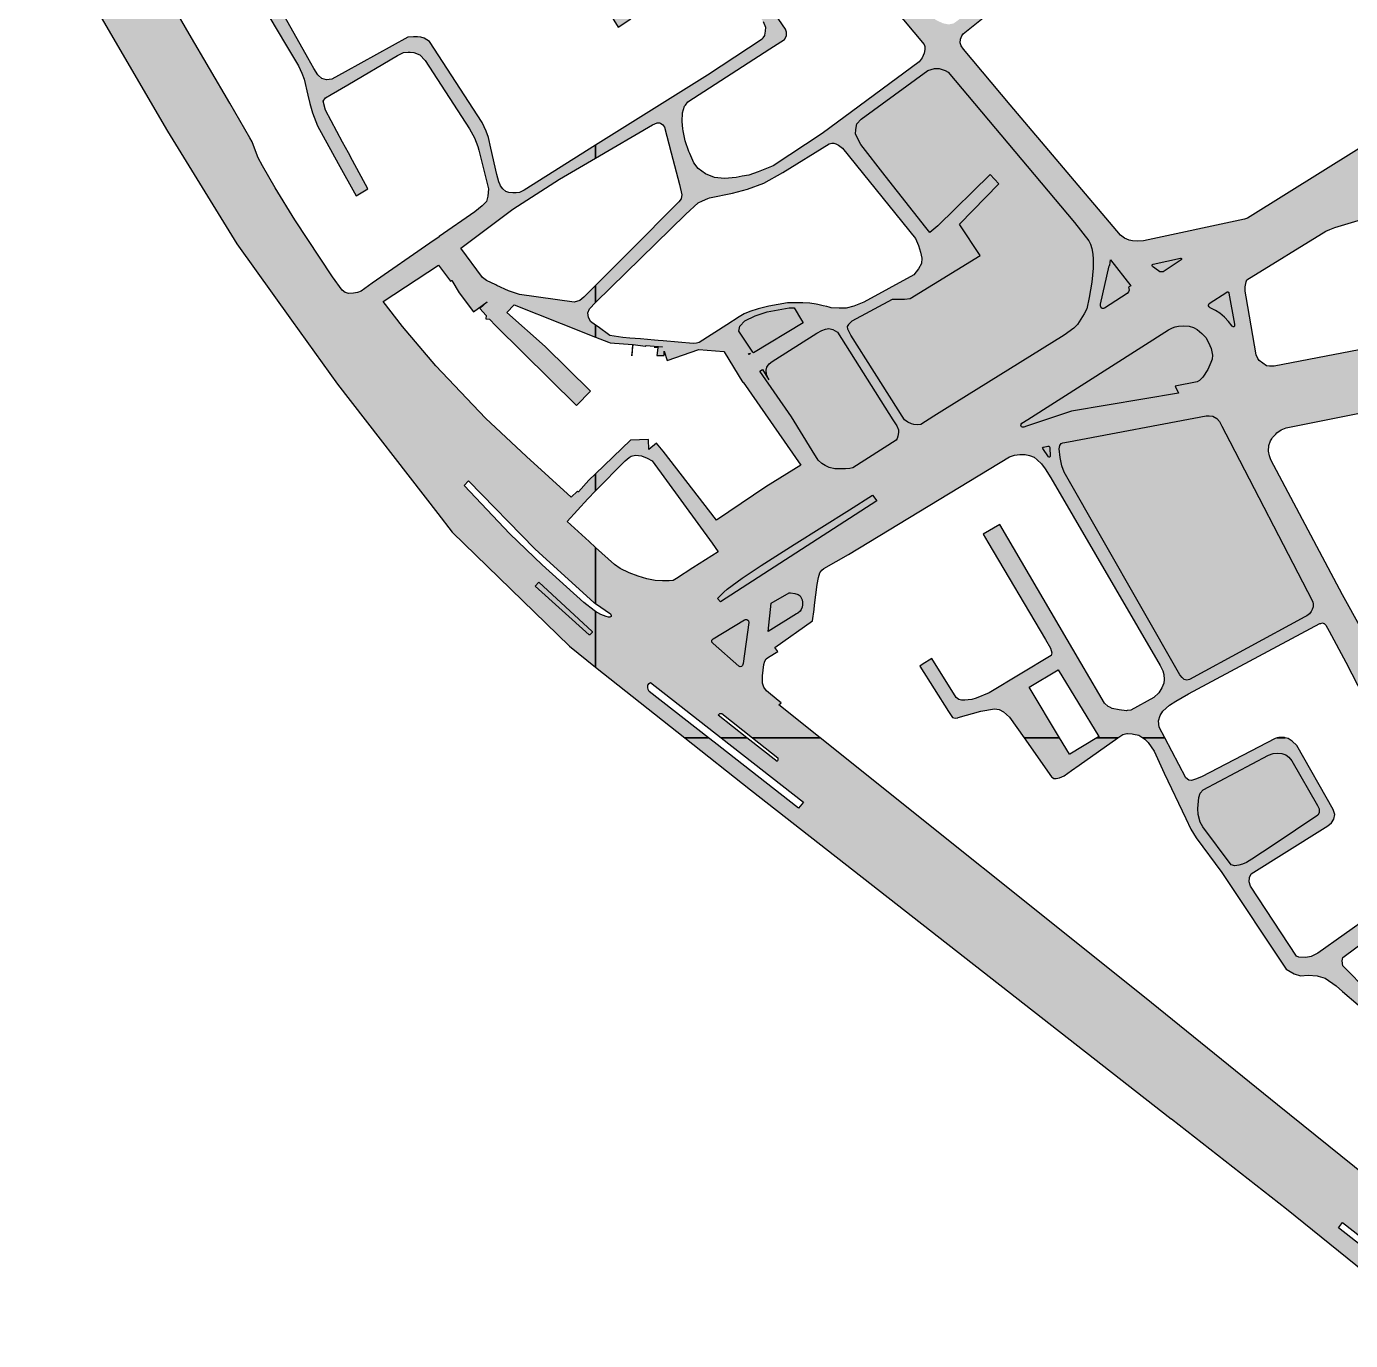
# Model space of a CAD drawing. Header units: metres. Extents: x -1260 to 1415, y -1141 to 1210.
# Drawn here: x -1055.7 to -590.5, y -1105.6 to -643.9 of the extents above; entities that cross this region are included whole.
import ezdxf

# ---------------------------------------------------------------- set-up
doc = ezdxf.new("R2010")
doc.units = ezdxf.units.M
doc.layers.add('URB_DRUMURI_STREET_LINE', color=7, linetype='Continuous', true_color=0xe1e4e2)

msp = doc.modelspace()

# ---------------------------------------------------------------- hatches: boundary and pattern name
at = {"layer": 'URB_DRUMURI_STREET_LINE'}
h = msp.add_hatch(color=256, dxfattribs=at)
h.dxf.hatch_style = 1
h.paths.add_polyline_path([(-906.07, -821.58), (-864.93, -861.69), (-855.74, -868.97), (-855.74, -849.43), (-856.26, -849.12), (-859.84, -846.32), (-874.5, -833.1), (-885.8, -822.12), (-901.88, -805.18), (-900.36, -803.58), (-877.1, -827.44), (-875.61, -828.78), (-856.2, -846.38), (-855.74, -846.7), (-855.74, -826.99), (-858.02, -824.92), (-865.74, -817.84), (-858.5, -809.82), (-855.74, -807.03), (-855.74, -801.08), (-858.07, -803.32), (-861.77, -807.41), (-861.77, -807.41), (-861.77, -807.42), (-861.77, -807.42), (-861.78, -807.42), (-861.78, -807.42), (-861.78, -807.42), (-861.79, -807.42), (-861.79, -807.42), (-861.79, -807.42), (-861.79, -807.42), (-861.8, -807.42), (-861.8, -807.42), (-861.8, -807.42), (-861.81, -807.42), (-861.81, -807.42), (-861.81, -807.41), (-861.81, -807.41), (-862.05, -807.15), (-864.25, -809.26), (-880.04, -795.04), (-894.42, -781.58), (-911.82, -763.18), (-923.55, -749.28), (-930.39, -740.55), (-910.89, -727.74), (-906.67, -733.41), (-906.3, -733.19), (-906.3, -733.19), (-906.3, -733.19), (-906.29, -733.19), (-906.29, -733.19), (-906.29, -733.19), (-906.28, -733.19), (-906.28, -733.19), (-906.28, -733.19), (-906.28, -733.19), (-906.27, -733.19), (-906.27, -733.19), (-906.27, -733.19), (-906.27, -733.19), (-906.26, -733.2), (-906.26, -733.2), (-906.26, -733.2), (-903.6, -737.55), (-898.63, -744.23), (-893.81, -740.65), (-896.4, -743.01), (-894.15, -745.48), (-894.23, -746.64), (-893.02, -746.72), (-890.81, -749.14), (-862.42, -777.06), (-857.51, -772.07), (-873.47, -756.38), (-886.86, -744.4), (-884.38, -741.7), (-867.8, -748.26), (-855.74, -753.04), (-855.74, -748.84), (-857.46, -747.58), (-858.11, -746.25), (-858.18, -746.12), (-858.44, -744.48), (-857.92, -743.08), (-855.74, -740.94), (-855.74, -734.88), (-859.84, -738.98), (-861.3, -740.22), (-863.24, -740.78), (-882.44, -738.1), (-886.32, -736.78), (-890.43, -734.87), (-890.74, -734.73), (-894, -733.22), (-895.48, -732.1), (-903.02, -721.76), (-884.82, -708.1), (-868.44, -697.52), (-855.74, -690.15), (-855.74, -685.67), (-880.8, -701.4), (-882.4, -702.28), (-883.6, -702.38), (-884.78, -702.36), (-886.16, -702.24), (-887.26, -701.88), (-888.36, -700.96), (-889.1, -699.86), (-889.23, -699.55), (-889.68, -698.54), (-889.69, -698.5), (-890.42, -695.94), (-892.5, -686.64), (-893.38, -682.9), (-894.12, -680.7), (-895.58, -677.62), (-914.1, -649.2), (-914.98, -648.58), (-915.96, -648.06), (-917.18, -647.7), (-918.28, -647.6), (-919.7, -647.6), (-921.72, -647.74), (-943.73, -659.85), (-948.38, -662.4), (-950.28, -662.62), (-951.96, -662.18), (-953.15, -661.04), (-953.28, -660.92), (-954.68, -658.72), (-956.88, -655), (-966.86, -637), (-967.06, -635.38), (-966.8, -633.16), (-966.22, -631.62), (-965.08, -629.58), (-963.36, -628.06), (-962.12, -626.94), (-959.18, -624.74), (-954.5, -621.74), (-950.98, -619.24), (-948.74, -616.78), (-947.8, -615.84), (-946.92, -614.52), (-946.48, -613.5), (-946.14, -612.28), (-945.96, -610.08), (-945.74, -608.4), (-945.45, -607.77), (-945.24, -607.3), (-930.8, -598.75), (-926.7, -596.32), (-922.11, -603.5), (-917.92, -610.09), (-916.52, -612.28), (-911.48, -609.14), (-886.75, -593.84), (-898.03, -593.84), (-910.7, -601.78), (-911.98, -602.28), (-913.08, -602.54), (-914.16, -602.54), (-915.14, -602.4), (-916.32, -602.02), (-917.02, -601.53), (-917.48, -601.22), (-918.22, -600.48), (-919.42, -598.54), (-920.26, -596.94), (-920.7, -595.58), (-920.82, -594.56), (-920.73, -593.84), (-935.86, -593.84), (-940.18, -596.7), (-950.66, -603.74), (-951.96, -603.94), (-953.14, -603.94), (-954.66, -603.6), (-956.26, -602.5), (-961.06, -593.84), (-966.16, -593.84), (-965.32, -595.46), (-957.18, -610.32), (-956.56, -612.34), (-956.46, -614.06), (-956.6, -615.48), (-956.78, -616.25), (-956.9, -616.7), (-957.48, -618.06), (-958.42, -619.12), (-958.62, -619.34), (-960.04, -620.58), (-968.94, -625.64), (-970.07, -626.04), (-970.08, -626.04), (-972.32, -626.22), (-974.12, -625.96), (-975.62, -625.46), (-978, -624.1), (-978.88, -623.1), (-980, -621.42), (-987.08, -608.2), (-990.96, -610.32), (-981.88, -626.36), (-980.44, -627.84), (-979.2, -628.72), (-977.48, -629.56), (-976.72, -629.74), (-964.29, -650.77), (-960.16, -657.76), (-958.88, -660.32), (-958.06, -662.44), (-956.82, -668.02), (-956.16, -670.94), (-955.22, -674.32), (-953.46, -678.78), (-946.16, -692.03), (-939.9, -703.4), (-935.8, -700.98), (-941.17, -690.96), (-942.59, -688.32), (-944.6, -684.57), (-950.66, -673.28), (-951.44, -670.2), (-950.64, -669.02), (-948.65, -667.85), (-942.81, -664.43), (-925.28, -654.14), (-923.24, -653.06), (-921.54, -652.9), (-920.91, -652.95), (-919.58, -653.06), (-917.44, -653.92), (-917.43, -653.93), (-915.62, -655.84), (-900.08, -679.94), (-898.26, -683.02), (-897.08, -686.08), (-896.76, -687.34), (-893.34, -700.96), (-893.44, -702.25), (-893.56, -703.6), (-894.08, -705.42), (-895.54, -706.96), (-898.18, -709.1), (-910.64, -717.76), (-910.66, -717.78), (-914.02, -720.1), (-934.26, -734.16), (-938.12, -736.9), (-939.36, -737.42), (-939.36, -737.42), (-940.78, -737.66), (-942.42, -737.74), (-943.76, -737.34), (-944.76, -736.58), (-948.18, -731.88), (-961.4, -711.82), (-968.34, -700.64), (-972.8, -692.92), (-974.26, -690.12), (-975.22, -687.58), (-976.38, -684.48), (-977.18, -683), (-984.26, -670.82), (-998.52, -646.54), (-1008.78, -628.54), (-1010.34, -625.98), (-1011.44, -624.76), (-1013.28, -623.4), (-1014.72, -622.16), (-1019.42, -613.88), (-1020.04, -612.62), (-1020.2, -611.26), (-1020.16, -609.9), (-1019.84, -607.96), (-1019.06, -606.48), (-1018.1, -605.28), (-1017.18, -604.38), (-1014.18, -602.38), (-999.31, -593.84), (-1013.21, -593.84), (-1016.3, -595.66), (-1020.64, -598.28), (-1022.4, -599), (-1023.84, -599.16), (-1025.1, -599.04), (-1028.1, -597.56), (-1029.72, -596.48), (-1030.6, -595.3), (-1031.3, -593.84), (-1055.68, -593.84), (-1045, -613.96), (-1006.19, -680.71), (-981.74, -720.3), (-962.51, -747.13), (-946.43, -769.58), (-911.19, -814.99), (-906.07, -821.58)])
h.paths.add_polyline_path([(-858.02, -857.66), (-876.98, -840.56), (-875.62, -839.1), (-856.92, -856.44), (-856.94, -856.84), (-857.7, -857.7), (-858.02, -857.66)], flags=0)
h = msp.add_hatch(color=256, dxfattribs=at)
h.dxf.hatch_style = 1
h.paths.add_polyline_path([(-853.94, -850.48), (-855.74, -849.43), (-855.74, -868.97), (-824.36, -893.84), (-816.02, -893.84), (-836.86, -877.56), (-837.26, -876.9), (-837.4, -876.18), (-837.34, -875.36), (-836.9, -874.74), (-836.48, -874.44), (-811.64, -893.84), (-802.55, -893.84), (-812.7, -885.9), (-812.12, -885.34), (-811.42, -885.32), (-800.61, -893.84), (-776.8, -893.84), (-791.31, -882.23), (-790.52, -881.55), (-791.58, -880.68), (-795.62, -877.3), (-796.64, -876.02), (-797.04, -874.62), (-797.12, -873.44), (-797.08, -872.04), (-796.64, -868.08), (-796.28, -866.88), (-795.76, -866.1), (-795, -865.5), (-791.73, -863.46), (-792.79, -862.1), (-779.5, -852.79), (-778.98, -848.78), (-778.78, -847.26), (-777.84, -839.94), (-777.4, -837.5), (-776.92, -835.92), (-776.24, -834.92), (-775.52, -834.32), (-766.84, -829.38), (-710.34, -795.08), (-708.52, -794.58), (-706.64, -794.34), (-704.76, -794.34), (-703.24, -794.66), (-701.68, -795.28), (-700.52, -796.14), (-699.06, -797.58), (-697.78, -799.34), (-695.82, -802.46), (-657.32, -868.48), (-656.46, -870.28), (-656.1, -871.58), (-655.94, -873.36), (-656.1, -874.58), (-656.76, -876.26), (-657.82, -877.98), (-659.58, -879.72), (-667.66, -884.1), (-668.97, -884.29), (-669.18, -884.32), (-671.74, -884.02), (-674.24, -883.56), (-675.05, -883.11), (-675.58, -882.82), (-676.86, -881.64), (-678.92, -878.28), (-685.21, -867.54), (-713.72, -818.86), (-719.58, -822.24), (-717.9, -825.07), (-697.68, -859.3), (-695.92, -862.3), (-695.48, -864), (-695.7, -864.94), (-717.42, -878.06), (-722.06, -879.96), (-723.56, -880.36), (-724.82, -880.54), (-726.02, -880.66), (-727.16, -880.62), (-728.12, -880.32), (-728.98, -879.7), (-737.56, -865.98), (-740.95, -868.13), (-741.76, -868.63), (-731.67, -884.6), (-730.34, -886.72), (-729.36, -886.9), (-728.5, -886.76), (-728.36, -886.74), (-720.38, -884.48), (-715.52, -883.64), (-713.9, -883.86), (-712.36, -884.66), (-710.24, -886.56), (-705.12, -893.84), (-692.68, -893.84), (-703.41, -876.1), (-703.41, -876.1), (-703.41, -876.1), (-703.41, -876.09), (-703.41, -876.09), (-703.41, -876.09), (-703.41, -876.08), (-703.41, -876.08), (-703.41, -876.08), (-703.41, -876.08), (-703.41, -876.07), (-703.41, -876.07), (-703.41, -876.07), (-703.41, -876.07), (-703.4, -876.06), (-703.4, -876.06), (-703.4, -876.06), (-693.22, -869.91), (-693.22, -869.91), (-693.22, -869.91), (-693.21, -869.91), (-693.21, -869.9), (-693.21, -869.9), (-693.21, -869.9), (-693.2, -869.9), (-693.2, -869.91), (-693.2, -869.91), (-693.19, -869.91), (-693.19, -869.91), (-693.19, -869.91), (-693.19, -869.91), (-693.19, -869.91), (-693.18, -869.92), (-693.18, -869.92), (-678.96, -893.43), (-678.96, -893.44), (-678.96, -893.44), (-678.96, -893.44), (-678.96, -893.45), (-678.96, -893.45), (-678.96, -893.45), (-678.96, -893.45), (-678.96, -893.46), (-678.96, -893.46), (-678.96, -893.46), (-678.96, -893.46), (-678.97, -893.47), (-678.97, -893.47), (-678.97, -893.47), (-678.97, -893.47), (-678.98, -893.48), (-679.58, -893.84), (-672.2, -893.84), (-670.5, -892.64), (-669.02, -892.36), (-668.81, -892.37), (-667.2, -892.42), (-666.67, -892.54), (-664.86, -892.94), (-663.48, -893.84), (-655.75, -893.84), (-657.76, -890.06), (-657.98, -887.86), (-657.4, -885.96), (-656.44, -884.5), (-654.1, -882.38), (-651.82, -880.98), (-647.36, -878.42), (-601.22, -853.72), (-600.85, -853.62), (-600.36, -853.48), (-599.86, -853.66), (-599.76, -853.7), (-599.16, -854.3), (-597.96, -856.4), (-592.18, -867.28), (-585.94, -879.3), (-578.5, -893.32), (-578.22, -893.84), (-566, -893.84), (-567.03, -891.97), (-581.58, -865.64), (-581.52, -864.62), (-581.29, -863.99), (-581, -863.16), (-579.82, -861.84), (-566.2, -854.3), (-561.14, -851.68), (-557.7, -849.9), (-555.74, -849.22), (-555.74, -844.48), (-556.56, -844.82), (-566.58, -849.74), (-574.8, -853.92), (-581.6, -857.14), (-583.08, -857.42), (-584.76, -857.28), (-585.78, -856.62), (-586.74, -855.44), (-593.32, -843.56), (-618.52, -796.14), (-618.96, -794.78), (-619.3, -793.1), (-619.16, -791.14), (-618.6, -789.46), (-618.16, -788.79), (-617.9, -788.38), (-616.75, -787.14), (-616.38, -786.74), (-614.86, -785.6), (-613.14, -784.98), (-555.74, -773.41), (-555.74, -751.46), (-602.04, -760.3), (-617.36, -763.22), (-619, -763.22), (-619.94, -763.14), (-621.34, -762.24), (-622.52, -761.26), (-623.1, -760.52), (-623.6, -759.32), (-627.2, -738.86), (-627.48, -736.88), (-627.48, -735.36), (-627.16, -733.68), (-626.88, -732.98), (-599.14, -715.88), (-597.78, -715.22), (-595.94, -714.52), (-569.35, -706.55), (-564.09, -704.98), (-562.09, -704.38), (-555.74, -702.48), (-555.74, -692.67), (-562.02, -694.62), (-562.74, -694.76), (-563.26, -694.72), (-563.66, -694.6), (-563.86, -694.18), (-563.92, -693.68), (-563.72, -693.18), (-563.34, -692.84), (-556.84, -688.72), (-555.74, -688.02), (-555.74, -666.35), (-587.42, -686.78), (-626.7, -711.32), (-627.68, -711.68), (-663.18, -719.22), (-665.16, -719.38), (-667.12, -719.26), (-668.3, -719), (-669.94, -718.34), (-671.26, -717.28), (-710.06, -671.46), (-726.5, -651.9), (-727.3, -650.72), (-727.64, -649.62), (-727.46, -648.42), (-727.06, -647.18), (-726.58, -646.48), (-713.14, -635.68), (-711.48, -634.04), (-710.9, -632.78), (-710.69, -630.35), (-710.6, -629.2), (-710.64, -628.53), (-710.76, -626.86), (-711.34, -624.28), (-712.8, -622.02), (-726.86, -599.46), (-727.52, -597.76), (-727.9, -596.46), (-727.82, -594.98), (-727.24, -594.04), (-726.92, -593.84), (-741.97, -593.84), (-737.55, -600.43), (-727.96, -614.72), (-719.2, -628.94), (-718.68, -630.26), (-718.62, -631.66), (-718.76, -633.48), (-719.56, -634.72), (-722.06, -637.1), (-729.92, -642.86), (-731.68, -643.22), (-732.02, -643.15), (-733.46, -642.84), (-733.74, -642.78), (-736.22, -641.62), (-737.62, -640.36), (-776.25, -593.84), (-787.46, -593.84), (-740.32, -650.24), (-740.1, -650.94), (-740.1, -651.96), (-740.32, -653.36), (-740.94, -654.96), (-741.98, -656.32), (-776.14, -681.56), (-793.32, -692.84), (-798.6, -695.04), (-801.9, -696.14), (-804.22, -696.57), (-806.28, -696.94), (-810.46, -697.32), (-813.9, -696.94), (-817.06, -695.7), (-819.7, -693.8), (-821.16, -691.82), (-822.65, -688.6), (-823, -687.86), (-824.28, -684.12), (-824.96, -680.62), (-825.02, -679.94), (-825.26, -677.32), (-825.18, -674.32), (-824.46, -671.96), (-824.19, -671.6), (-823.36, -670.44), (-794.48, -651.8), (-789.34, -648.48), (-788.68, -647.18), (-788.68, -645.92), (-789.04, -644.9), (-793.86, -637.72), (-801.94, -625.7), (-814.06, -607.26), (-815.44, -605.72), (-816.84, -604.92), (-818.6, -604.56), (-821.52, -604.04), (-825.48, -603.74), (-831.34, -603.24), (-833.24, -602.64), (-835.22, -601.12), (-839.73, -593.84), (-845.05, -593.84), (-840.18, -600.62), (-839.08, -603.4), (-838.92, -604.88), (-839.06, -606.82), (-839.08, -607.08), (-840.54, -610.36), (-842.14, -611.76), (-855.52, -620.01), (-855.74, -620.14), (-855.74, -631.12), (-847.82, -644.2), (-843.34, -641.2), (-854.72, -624.28), (-853.45, -623.47), (-838.88, -614.18), (-837.5, -612.06), (-835.71, -610.12), (-835.6, -610), (-833.68, -608.68), (-832, -607.88), (-829.96, -607.22), (-827.82, -607), (-825.26, -607), (-822.52, -607.48), (-820.84, -608.18), (-819.48, -609.7), (-815.58, -615.54), (-798.06, -640.38), (-796.9, -642.12), (-796.08, -644.16), (-796.1, -645.58), (-796.4, -647.02), (-796.42, -647.06), (-796.95, -647.97), (-797.2, -648.38), (-816.4, -660.98), (-855.74, -685.67), (-855.74, -690.15), (-835.72, -678.54), (-834.12, -677.82), (-833.78, -677.82), (-833.16, -677.82), (-832.8, -678.01), (-832.22, -678.32), (-831.48, -679.28), (-829.2, -688.36), (-826.2, -699.42), (-825.4, -703.08), (-825.6, -704.38), (-825.62, -704.48), (-826.42, -705.58), (-843.78, -722.93), (-855.74, -734.88), (-855.74, -740.94), (-824.04, -709.86), (-819.64, -705.9), (-818.11, -705.22), (-816.23, -704.38), (-815.7, -704.14), (-807.64, -702.54), (-802.36, -701.14), (-796.64, -698.94), (-789.9, -695.2), (-773.64, -685.1), (-772.76, -684.92), (-772.06, -684.92), (-771.34, -685.1), (-770.38, -685.58), (-768.96, -686.68), (-743.32, -718.46), (-742.3, -720.82), (-741.56, -723.24), (-741.04, -725.36), (-741.2, -727.18), (-742.22, -729.1), (-743.9, -731.14), (-761.42, -740.74), (-765, -742.14), (-767.64, -742.86), (-770.2, -742.94), (-772.98, -742.72), (-773.69, -742.55), (-774.52, -742.35), (-775.76, -742.06), (-777.59, -741.62), (-778.18, -741.48), (-780.46, -741.1), (-782.88, -740.96), (-786.36, -741), (-788.3, -741.06), (-794.86, -742.24), (-798.62, -743.16), (-801.56, -744.04), (-803.54, -744.84), (-805.32, -745.98), (-809.63, -748.74), (-819.32, -754.92), (-820.3, -755.24), (-821.44, -755.28), (-831.97, -754.39), (-833.68, -754.25), (-835.01, -754.14), (-839.97, -753.72), (-843.64, -753.41), (-846.14, -753.2), (-850.72, -752.5), (-854.84, -749.49), (-855.74, -748.84), (-855.74, -753.04), (-851.14, -754.86), (-850.64, -755.06), (-842.73, -755.66), (-842.73, -755.66), (-843.03, -759.6), (-842.53, -755.68), (-842.53, -755.68), (-842.53, -755.68), (-842.53, -755.67), (-842.53, -755.67), (-842.53, -755.67), (-842.52, -755.66), (-842.52, -755.66), (-842.52, -755.66), (-842.52, -755.66), (-842.51, -755.66), (-842.51, -755.66), (-842.51, -755.66), (-842.51, -755.66), (-842.5, -755.65), (-842.5, -755.65), (-842.5, -755.65), (-838.27, -756.19), (-838, -756.02), (-832.21, -756.47), (-832.19, -756.51), (-835.16, -756.59), (-833.89, -756.75), (-833.89, -756.75), (-833.88, -756.75), (-833.88, -756.76), (-833.88, -756.76), (-833.88, -756.76), (-833.87, -756.76), (-833.87, -756.76), (-833.87, -756.77), (-833.87, -756.77), (-833.87, -756.77), (-833.87, -756.77), (-833.86, -756.78), (-833.86, -756.78), (-833.86, -756.78), (-833.86, -756.78), (-833.86, -756.79), (-834.22, -759.57), (-831.63, -759.5), (-831.67, -758), (-830.52, -761.3), (-819.43, -757.44), (-810.69, -758.1), (-810.53, -758.29), (-804.03, -768.99), (-803.85, -768.87), (-783.63, -798.04), (-795.91, -805.69), (-813.29, -817.32), (-831.94, -793.11), (-834.31, -790.29), (-836.99, -792.54), (-837.11, -789.05), (-843.42, -789.26), (-855.74, -801.08), (-855.74, -807.03), (-845.32, -796.48), (-843.98, -795.4), (-843.22, -794.94), (-841.74, -794.52), (-839.54, -794.8), (-837.64, -795.54), (-837.64, -795.54), (-835.8, -796.5), (-814.82, -825.44), (-812.62, -828.44), (-812.63, -828.45), (-821.58, -834.12), (-827.24, -837.86), (-828.48, -838.54), (-829.9, -838.74), (-832.22, -838.74), (-834.84, -838.58), (-837.68, -838.02), (-840.82, -837.1), (-843.96, -835.88), (-847.1, -834.32), (-849.1, -833), (-855.74, -826.99), (-855.74, -846.7), (-850.48, -850.32), (-850.24, -850.88), (-850.28, -851.18), (-850.7, -851.4), (-851.2, -851.46), (-852.02, -851.26), (-853.94, -850.48)])
h.paths.add_polyline_path([(-801.24, -758.82), (-801.79, -759.18), (-802.05, -758.76), (-801.24, -758.82)], flags=0)
h.paths.add_polyline_path([(-782.8, -748.02), (-800.3, -758.58), (-800.47, -758.32), (-805.38, -750.94), (-805.1, -749.18), (-803.26, -747.38), (-799.62, -745.58), (-795.46, -744.18), (-787.76, -742.8), (-785.98, -742.8), (-783.32, -747.16), (-782.8, -748.02)], flags=0)
h.paths.add_polyline_path([(-784.64, -850), (-784.91, -850.17), (-785.08, -850.28), (-795.14, -856.52), (-794.02, -846.56), (-787.72, -842.9), (-787.28, -842.86), (-785.76, -843.08), (-784.6, -843.48), (-783.9, -843.96), (-783.44, -844.64), (-783.18, -845.38), (-783.06, -846.22), (-783.06, -847.06), (-783.2, -847.92), (-783.52, -848.78), (-783.9, -849.4), (-784.64, -850)], flags=0)
h.paths.add_polyline_path([(-801.92, -853.3), (-803.92, -867.74), (-804.06, -868.44), (-804.46, -868.76), (-804.92, -868.86), (-805.34, -868.72), (-814.44, -860.68), (-814.84, -860.26), (-814.94, -859.88), (-814.86, -859.56), (-814.44, -859.12), (-803.36, -852.36), (-803.02, -852.26), (-802.62, -852.26), (-802.28, -852.5), (-801.98, -852.78), (-801.92, -853.3)], flags=0)
h.paths.add_polyline_path([(-758.38, -808.64), (-756.96, -810.56), (-811.84, -846.1), (-812.9, -844.92), (-810.72, -842.68), (-809.46, -841.58), (-804.18, -837.74), (-797.58, -833.26), (-785.9, -825.93), (-766.48, -813.73), (-758.38, -808.64)], flags=0)
h.paths.add_polyline_path([(-641.2, -780.76), (-640.1, -780.72), (-638.86, -780.88), (-637.5, -781.66), (-636.48, -782.76), (-635.7, -784.4), (-632.93, -789.73), (-605.59, -842.49), (-603.74, -846.06), (-603.62, -846.92), (-603.64, -847.82), (-603.9, -848.76), (-604.3, -849.5), (-604.92, -850.28), (-605.8, -850.94), (-606.54, -851.34), (-647.02, -873.36), (-647.94, -873.56), (-648.88, -873.32), (-649.66, -872.7), (-650.48, -871.68), (-691.1, -800.52), (-691.88, -798.24), (-692.52, -795.36), (-692.82, -792.36), (-692.56, -791.1), (-692.12, -790.48), (-691.5, -790.22), (-689.54, -789.86), (-641.2, -780.76)], flags=0)
h.paths.add_polyline_path([(-696.54, -795.12), (-698.6, -792.22), (-698.66, -792), (-698.64, -791.86), (-698.5, -791.74), (-698.34, -791.68), (-696.88, -791.32), (-696.64, -791.32), (-696.38, -791.4), (-696.24, -791.56), (-696.16, -791.86), (-696.04, -795), (-696.16, -795.18), (-696.36, -795.22), (-696.54, -795.12)], flags=0)
h.paths.add_polyline_path([(-765.3, -798.96), (-766.42, -799.24), (-767.94, -799.36), (-769.72, -799.38), (-771.7, -799.28), (-773.64, -798.92), (-775.08, -798.22), (-776.28, -797.44), (-777.5, -796.28), (-779.66, -792.86), (-786.85, -781.12), (-797.98, -765.05), (-797.05, -764.45), (-794.82, -768.1), (-795.7, -766.2), (-795.82, -764.66), (-795.56, -763.66), (-795.3, -763.3), (-794.72, -762.5), (-793.72, -761.58), (-777.94, -751.7), (-776.18, -750.78), (-774.94, -750.3), (-773.72, -750.08), (-772.34, -750.4), (-770.72, -751.36), (-751.24, -782.1), (-749.84, -784.22), (-749.3, -785.68), (-749.3, -786.52), (-749.52, -787.84), (-749.78, -788.64), (-750.14, -789.24), (-765.3, -798.96)], flags=0)
h.paths.add_polyline_path([(-688.49, -779.08), (-704.32, -784.38), (-705.3, -784.7), (-705.68, -784.7), (-706.04, -784.6), (-706.22, -784.38), (-706.28, -784.04), (-706.22, -783.7), (-705.92, -783.32), (-703.9, -782.02), (-654.44, -750.46), (-653.08, -749.76), (-652.14, -749.42), (-650.86, -749.18), (-649.32, -749.1), (-647.18, -749.24), (-645.62, -749.68), (-644.36, -750.42), (-642.72, -751.8), (-641.3, -753.2), (-640.34, -754.96), (-639.42, -757.08), (-638.94, -759.42), (-639.14, -760.82), (-639.54, -762.02), (-640.6, -764.4), (-642.4, -767.16), (-643.48, -768.32), (-644.4, -768.74), (-652.05, -770.25), (-650.96, -772.71), (-688.49, -779.08)], flags=0)
h.paths.add_polyline_path([(-640.28, -741.46), (-640.14, -741.3), (-633.94, -737.26), (-633.76, -737.16), (-633.62, -737.16), (-633.48, -737.22), (-633.36, -737.32), (-633.28, -737.42), (-633.22, -737.6), (-631.28, -748.56), (-631.22, -749.16), (-631.3, -749.36), (-631.44, -749.42), (-631.66, -749.42), (-631.86, -749.36), (-632.04, -749.16), (-633.32, -747.6), (-634.76, -746.04), (-636.44, -744.64), (-637.9, -743.7), (-639.82, -742.76), (-640.14, -742.48), (-640.38, -742.1), (-640.4, -741.78), (-640.28, -741.46)], flags=0)
h.paths.add_polyline_path([(-675.24, -728.02), (-675.12, -727.86), (-675.05, -727.81), (-674.84, -725.91), (-667.7, -735.01), (-668.46, -735.48), (-668.32, -736.02), (-668.3, -736.58), (-668.5, -737.2), (-668.96, -737.78), (-676.94, -742.88), (-677.24, -743), (-677.48, -743.02), (-677.76, -742.96), (-678.04, -742.76), (-678.22, -742.4), (-678.3, -742.06), (-678.3, -741.54), (-675.24, -728.02)], flags=0)
h.paths.add_polyline_path([(-657.42, -730.08), (-657.94, -729.78), (-660.06, -728.22), (-660.16, -728.04), (-660.18, -727.84), (-660.18, -727.66), (-660.1, -727.52), (-659.86, -727.38), (-650.18, -725.34), (-650.06, -725.34), (-649.9, -725.46), (-649.82, -725.6), (-649.84, -725.74), (-650.02, -725.94), (-655.96, -729.9), (-656.34, -730.08), (-656.68, -730.18), (-657.04, -730.18), (-657.42, -730.08)], flags=0)
h.paths.add_polyline_path([(-746, -782.98), (-747.14, -782.12), (-757.7, -765.51), (-766.04, -752.4), (-767.14, -750.3), (-767.24, -749.3), (-766.79, -748.61), (-766.72, -748.48), (-765.62, -747.38), (-751.4, -739.74), (-750.32, -739.74), (-749.86, -739.74), (-747.14, -739.74), (-745.24, -739.44), (-720.62, -724.34), (-727.7, -713.63), (-727.88, -713.36), (-714.04, -699.22), (-717.04, -695.92), (-735.5, -713.94), (-738.34, -716.28), (-739.65, -714.6), (-753.95, -696.37), (-762.52, -685.44), (-764.36, -681.78), (-764.3, -680.16), (-763.88, -678.08), (-762.42, -676.52), (-738.94, -659.36), (-736.6, -658.64), (-735.06, -658.64), (-732.94, -659.36), (-731.84, -659.96), (-687.42, -712.8), (-682.4, -719.22), (-681.78, -720.38), (-681.38, -721.96), (-681.04, -723.94), (-680.9, -725.66), (-680.94, -728.84), (-681.38, -733.78), (-682.3, -739.14), (-683.14, -743.1), (-684.06, -744.86), (-686.36, -748.62), (-687.72, -749.9), (-691.08, -752.32), (-733.14, -778.44), (-736.92, -780.88), (-741.46, -783.72), (-742.56, -783.84), (-743.92, -783.76), (-744.76, -783.58), (-746, -782.98)], flags=0)
h = msp.add_hatch(color=256, dxfattribs=at)
h.dxf.hatch_style = 1
h.paths.add_polyline_path([(-653.44, -1027.69), (-653.43, -1027.7), (-612.93, -1059.35), (-555.74, -1105.58), (-555.74, -1096.55), (-594.72, -1066.02), (-593.34, -1064.14), (-555.74, -1093.53), (-555.74, -1071.48), (-575.9, -1055.22), (-616.14, -1022.78), (-662.87, -985.01), (-776.8, -893.84), (-800.61, -893.84), (-791.72, -900.86), (-791.64, -901.74), (-791.96, -902.14), (-802.55, -893.84), (-811.64, -893.84), (-782.72, -916.44), (-784.38, -918.56), (-812.39, -896.68), (-812.5, -896.59), (-816.02, -893.84), (-824.36, -893.84), (-801.28, -912.14), (-653.44, -1027.69)])
h = msp.add_hatch(color=256, dxfattribs=at)
h.dxf.hatch_style = 1
h.paths.add_polyline_path([(-691.12, -907.16), (-688.49, -905.32), (-685.79, -903.41), (-672.2, -893.84), (-679.58, -893.84), (-689.15, -899.63), (-689.15, -899.63), (-689.16, -899.63), (-689.16, -899.63), (-689.16, -899.63), (-689.16, -899.63), (-689.17, -899.63), (-689.17, -899.63), (-689.17, -899.63), (-689.18, -899.63), (-689.18, -899.63), (-689.18, -899.63), (-689.18, -899.63), (-689.19, -899.62), (-689.19, -899.62), (-689.19, -899.62), (-689.19, -899.62), (-692.68, -893.84), (-705.12, -893.84), (-695.52, -907.52), (-695.24, -907.73), (-694.7, -908.14), (-693.86, -908.18), (-692.7, -907.88), (-691.12, -907.16)])
h = msp.add_hatch(color=256, dxfattribs=at)
h.dxf.hatch_style = 1
h.paths.add_polyline_path([(-605.34, -977.26), (-602.24, -977.51), (-601.82, -977.54), (-599.36, -978.22), (-595.56, -981.02), (-593.31, -982.92), (-587.78, -987.6), (-579.66, -996.54), (-572.48, -1006.44), (-555.74, -1031.06), (-555.74, -1019.48), (-567.02, -1002.92), (-573.76, -993.84), (-585.21, -982.02), (-592.08, -974.94), (-593.14, -973.9), (-593.46, -972.14), (-593.18, -970.98), (-555.74, -943.19), (-555.74, -936.71), (-601.94, -969.44), (-604.36, -970.68), (-606.12, -971.04), (-608.6, -970.86), (-609.4, -970.54), (-625.6, -946), (-626.1, -944.46), (-625.96, -942.92), (-625.34, -941.6), (-600.35, -925.95), (-598.46, -924.76), (-597.14, -923.66), (-596.34, -922.4), (-596.04, -920.8), (-596.56, -919.04), (-609.3, -896.54), (-610.98, -895), (-612.44, -894.06), (-613.42, -893.84), (-616.22, -893.84), (-616.98, -894.06), (-642.84, -907.5), (-644.98, -908.38), (-646.32, -908.78), (-647.24, -908.7), (-648.3, -907.86), (-655.75, -893.84), (-663.48, -893.84), (-662.72, -894.34), (-661.56, -895.54), (-659.5, -898.54), (-655.98, -906.24), (-648.38, -922.14), (-646.56, -925.96), (-644.68, -928.98), (-635.74, -941.14), (-613.1, -975.06), (-610.32, -976.74), (-608.04, -977.4), (-605.34, -977.26)])
h.paths.add_polyline_path([(-632.4, -938.44), (-642.4, -925.14), (-643.3, -923.42), (-644, -920.82), (-644.18, -918.72), (-643.78, -914.8), (-643.34, -913.3), (-642.2, -912.14), (-619.32, -899.9), (-617.7, -899.38), (-616.06, -899.2), (-614.66, -899.34), (-613.24, -899.82), (-612.2, -900.66), (-611.14, -901.88), (-602.06, -917.66), (-601.52, -918.76), (-601.48, -920.16), (-602.02, -921), (-617.7, -931.54), (-625.14, -936.48), (-627, -937.62), (-628.48, -938.22), (-629.76, -938.58), (-631.14, -938.76), (-632.4, -938.44)], flags=0)
h = msp.add_hatch(color=256, dxfattribs=at)
h.dxf.hatch_style = 1
h.paths.add_polyline_path([(-613.71, -893.78), (-614.14, -893.68), (-615.68, -893.68), (-616.22, -893.84), (-613.42, -893.84), (-613.71, -893.78)])

# ---------------------------------------------------------------- linework, layer by layer
at = {"layer": 'URB_DRUMURI_STREET_LINE', "elevation": 0.01}
for points in [[(-787.46, -593.84), (-740.32, -650.24), (-740.1, -650.94), (-740.1, -651.96), (-740.32, -653.36), (-740.94, -654.96), (-741.98, -656.32), (-776.14, -681.56), (-793.32, -692.84), (-798.6, -695.04), (-801.9, -696.14), (-804.22, -696.57), (-806.28, -696.94), (-810.46, -697.32), (-813.9, -696.94), (-817.06, -695.7), (-819.7, -693.8), (-821.16, -691.82), (-822.65, -688.6), (-823, -687.86), (-824.28, -684.12), (-824.96, -680.62), (-825.02, -679.94), (-825.26, -677.32), (-825.18, -674.32), (-824.46, -671.96), (-824.19, -671.6), (-823.36, -670.44), (-794.48, -651.8), (-789.34, -648.48), (-788.68, -647.18), (-788.68, -645.92), (-789.04, -644.9), (-793.86, -637.72)], [(-1045, -613.96), (-1006.19, -680.71), (-981.74, -720.3), (-962.51, -747.13), (-946.43, -769.58), (-911.19, -814.99), (-906.07, -821.58), (-906.07, -821.58), (-864.93, -861.69), (-855.74, -868.97), (-855.74, -849.43), (-856.26, -849.12), (-859.84, -846.32), (-874.5, -833.1), (-885.8, -822.12), (-901.88, -805.18), (-900.36, -803.58), (-877.1, -827.44), (-875.61, -828.78), (-856.2, -846.38), (-855.74, -846.7), (-855.74, -826.99), (-858.02, -824.92), (-865.74, -817.84), (-858.5, -809.82), (-855.74, -807.03), (-855.74, -801.08), (-858.07, -803.32), (-861.77, -807.41), (-861.77, -807.41), (-861.77, -807.42), (-861.77, -807.42), (-861.78, -807.42), (-861.78, -807.42), (-861.78, -807.42), (-861.79, -807.42), (-861.79, -807.42), (-861.79, -807.42), (-861.79, -807.42), (-861.8, -807.42), (-861.8, -807.42), (-861.8, -807.42), (-861.81, -807.42), (-861.81, -807.42), (-861.81, -807.41), (-861.81, -807.41), (-862.05, -807.15), (-864.25, -809.26), (-880.04, -795.04), (-894.42, -781.58), (-911.82, -763.18), (-923.55, -749.28), (-930.39, -740.55), (-910.89, -727.74), (-906.67, -733.41), (-906.3, -733.19), (-906.3, -733.19), (-906.3, -733.19), (-906.29, -733.19), (-906.29, -733.19), (-906.29, -733.19), (-906.28, -733.19), (-906.28, -733.19), (-906.28, -733.19), (-906.28, -733.19), (-906.27, -733.19), (-906.27, -733.19), (-906.27, -733.19), (-906.27, -733.19), (-906.26, -733.2), (-906.26, -733.2), (-906.26, -733.2), (-903.6, -737.55), (-898.63, -744.23), (-893.81, -740.65), (-896.4, -743.01), (-894.15, -745.48), (-894.23, -746.64), (-893.02, -746.72), (-890.81, -749.14), (-862.42, -777.06), (-857.51, -772.07), (-873.47, -756.38), (-886.86, -744.4), (-884.38, -741.7), (-867.8, -748.26), (-855.74, -753.04), (-855.74, -748.84), (-857.46, -747.58), (-858.11, -746.25), (-858.18, -746.12), (-858.44, -744.48), (-857.92, -743.08), (-855.74, -740.94), (-855.74, -734.88), (-859.84, -738.98), (-861.3, -740.22), (-863.24, -740.78), (-882.44, -738.1), (-886.32, -736.78), (-890.43, -734.87), (-890.74, -734.73), (-894, -733.22), (-895.48, -732.1), (-903.02, -721.76), (-884.82, -708.1), (-868.44, -697.52), (-855.74, -690.15), (-855.74, -685.67), (-880.8, -701.4), (-882.4, -702.28), (-883.6, -702.38), (-884.78, -702.36), (-886.16, -702.24), (-887.26, -701.88), (-888.36, -700.96), (-889.1, -699.86), (-889.23, -699.55), (-889.68, -698.54), (-889.69, -698.5), (-890.42, -695.94), (-892.5, -686.64), (-893.38, -682.9), (-894.12, -680.7), (-895.58, -677.62), (-914.1, -649.2), (-914.98, -648.58), (-915.96, -648.06), (-917.18, -647.7), (-918.28, -647.6), (-919.7, -647.6), (-921.72, -647.74), (-943.73, -659.85), (-948.38, -662.4), (-950.28, -662.62), (-951.96, -662.18), (-953.15, -661.04), (-953.28, -660.92), (-954.68, -658.72), (-956.88, -655), (-966.86, -637)], [(-976.72, -629.74), (-964.29, -650.77), (-960.16, -657.76), (-958.88, -660.32), (-958.06, -662.44), (-956.82, -668.02), (-956.16, -670.94), (-955.22, -674.32), (-953.46, -678.78), (-946.16, -692.03), (-939.9, -703.4), (-935.8, -700.98), (-941.17, -690.96), (-942.59, -688.32), (-944.6, -684.57), (-950.66, -673.28), (-951.44, -670.2), (-950.64, -669.02), (-948.65, -667.85), (-942.81, -664.43), (-925.28, -654.14), (-923.24, -653.06), (-921.54, -652.9), (-920.91, -652.95), (-919.58, -653.06), (-917.44, -653.92), (-917.43, -653.93), (-915.62, -655.84), (-900.08, -679.94), (-898.26, -683.02), (-897.08, -686.08), (-896.76, -687.34), (-893.34, -700.96), (-893.44, -702.25), (-893.56, -703.6), (-894.08, -705.42), (-895.54, -706.96), (-898.18, -709.1), (-910.64, -717.76), (-910.66, -717.78), (-914.02, -720.1), (-934.26, -734.16), (-938.12, -736.9), (-939.36, -737.42), (-939.36, -737.42), (-940.78, -737.66), (-942.42, -737.74), (-943.76, -737.34), (-944.76, -736.58), (-948.18, -731.88), (-961.4, -711.82), (-968.34, -700.64), (-972.8, -692.92), (-974.26, -690.12), (-975.22, -687.58), (-976.38, -684.48), (-977.18, -683), (-984.26, -670.82), (-998.52, -646.54), (-1008.78, -628.54)], [(-855.74, -631.12), (-847.82, -644.2), (-843.34, -641.2)], [(-587.42, -686.78), (-626.7, -711.32), (-627.68, -711.68), (-663.18, -719.22), (-665.16, -719.38), (-667.12, -719.26), (-668.3, -719), (-669.94, -718.34), (-671.26, -717.28), (-710.06, -671.46), (-726.5, -651.9), (-727.3, -650.72), (-727.64, -649.62), (-727.46, -648.42), (-727.06, -647.18), (-726.58, -646.48), (-713.14, -635.68)], [(-796.9, -642.12), (-796.08, -644.16), (-796.1, -645.58), (-796.4, -647.02), (-796.42, -647.06), (-796.95, -647.97), (-797.2, -648.38), (-816.4, -660.98), (-855.74, -685.67), (-855.74, -690.15), (-835.72, -678.54), (-834.12, -677.82), (-833.78, -677.82), (-833.16, -677.82), (-832.8, -678.01), (-832.22, -678.32), (-831.48, -679.28), (-829.2, -688.36), (-826.2, -699.42), (-825.4, -703.08), (-825.6, -704.38), (-825.62, -704.48), (-826.42, -705.58), (-843.78, -722.93), (-855.74, -734.88), (-855.74, -740.94), (-824.04, -709.86), (-819.64, -705.9), (-818.11, -705.22), (-816.23, -704.38), (-815.7, -704.14), (-807.64, -702.54), (-802.36, -701.14), (-796.64, -698.94), (-789.9, -695.2), (-773.64, -685.1), (-772.76, -684.92), (-772.06, -684.92), (-771.34, -685.1), (-770.38, -685.58), (-768.96, -686.68), (-743.32, -718.46), (-742.3, -720.82), (-741.56, -723.24), (-741.04, -725.36), (-741.2, -727.18), (-742.22, -729.1), (-743.9, -731.14), (-761.42, -740.74), (-765, -742.14), (-767.64, -742.86), (-770.2, -742.94), (-772.98, -742.72), (-773.69, -742.55), (-774.52, -742.35), (-775.76, -742.06), (-777.59, -741.62), (-778.18, -741.48), (-780.46, -741.1), (-782.88, -740.96), (-786.36, -741), (-788.3, -741.06), (-794.86, -742.24), (-798.62, -743.16), (-801.56, -744.04), (-803.54, -744.84), (-805.32, -745.98), (-809.63, -748.74), (-819.32, -754.92), (-820.3, -755.24), (-821.44, -755.28), (-831.97, -754.39), (-833.68, -754.25), (-835.01, -754.14), (-839.97, -753.72), (-843.64, -753.41), (-846.14, -753.2), (-850.72, -752.5), (-854.84, -749.49), (-855.74, -748.84), (-855.74, -753.04), (-851.14, -754.86), (-850.64, -755.06), (-842.73, -755.66), (-842.73, -755.66), (-843.03, -759.6), (-842.53, -755.68), (-842.53, -755.68), (-842.53, -755.68), (-842.53, -755.67), (-842.53, -755.67), (-842.53, -755.67), (-842.52, -755.66), (-842.52, -755.66), (-842.52, -755.66), (-842.52, -755.66), (-842.51, -755.66), (-842.51, -755.66), (-842.51, -755.66), (-842.51, -755.66), (-842.5, -755.65), (-842.5, -755.65), (-842.5, -755.65), (-838.27, -756.19), (-838, -756.02), (-832.21, -756.47), (-832.19, -756.51), (-835.16, -756.59), (-833.89, -756.75), (-833.89, -756.75), (-833.88, -756.75), (-833.88, -756.76), (-833.88, -756.76), (-833.88, -756.76), (-833.87, -756.76), (-833.87, -756.76), (-833.87, -756.77), (-833.87, -756.77), (-833.87, -756.77), (-833.87, -756.77), (-833.86, -756.78), (-833.86, -756.78), (-833.86, -756.78), (-833.86, -756.78), (-833.86, -756.79), (-834.22, -759.57), (-831.63, -759.5), (-831.67, -758), (-830.52, -761.3), (-819.43, -757.44), (-810.69, -758.1), (-810.53, -758.29), (-804.03, -768.99), (-803.85, -768.87), (-783.63, -798.04), (-795.91, -805.69), (-813.29, -817.32), (-831.94, -793.11), (-834.31, -790.29), (-836.99, -792.54), (-837.11, -789.05), (-843.42, -789.26), (-855.74, -801.08), (-855.74, -807.03), (-845.32, -796.48), (-843.98, -795.4), (-843.22, -794.94), (-841.74, -794.52), (-839.54, -794.8), (-837.64, -795.54), (-837.64, -795.54), (-835.8, -796.5), (-814.82, -825.44), (-812.62, -828.44), (-812.63, -828.45), (-821.58, -834.12), (-827.24, -837.86), (-828.48, -838.54), (-829.9, -838.74), (-832.22, -838.74), (-834.84, -838.58), (-837.68, -838.02), (-840.82, -837.1), (-843.96, -835.88), (-847.1, -834.32), (-849.1, -833), (-855.74, -826.99), (-855.74, -846.7), (-850.48, -850.32), (-850.24, -850.88), (-850.28, -851.18), (-850.7, -851.4), (-851.2, -851.46), (-852.02, -851.26), (-853.94, -850.48), (-853.94, -850.48), (-855.74, -849.43), (-855.74, -868.97), (-824.36, -893.84), (-816.02, -893.84), (-836.86, -877.56), (-837.26, -876.9), (-837.4, -876.18), (-837.34, -875.36), (-836.9, -874.74), (-836.48, -874.44), (-811.64, -893.84), (-802.55, -893.84), (-812.7, -885.9), (-812.12, -885.34), (-811.42, -885.32), (-800.61, -893.84), (-776.8, -893.84), (-791.31, -882.23), (-790.52, -881.55), (-791.58, -880.68), (-795.62, -877.3), (-796.64, -876.02), (-797.04, -874.62), (-797.12, -873.44), (-797.08, -872.04), (-796.64, -868.08), (-796.28, -866.88), (-795.76, -866.1), (-795, -865.5), (-791.73, -863.46), (-792.79, -862.1), (-779.5, -852.79), (-778.98, -848.78), (-778.78, -847.26), (-777.84, -839.94), (-777.4, -837.5), (-776.92, -835.92), (-776.24, -834.92), (-775.52, -834.32), (-766.84, -829.38), (-710.34, -795.08), (-708.52, -794.58), (-706.64, -794.34), (-704.76, -794.34), (-703.24, -794.66), (-701.68, -795.28), (-700.52, -796.14), (-699.06, -797.58), (-697.78, -799.34), (-695.82, -802.46), (-657.32, -868.48), (-656.46, -870.28), (-656.1, -871.58), (-655.94, -873.36), (-656.1, -874.58), (-656.76, -876.26), (-657.82, -877.98), (-659.58, -879.72), (-667.66, -884.1), (-668.97, -884.29), (-669.18, -884.32), (-671.74, -884.02), (-674.24, -883.56), (-675.05, -883.11), (-675.58, -882.82), (-676.86, -881.64), (-678.92, -878.28), (-685.21, -867.54), (-713.72, -818.86), (-719.58, -822.24), (-717.9, -825.07), (-697.68, -859.3), (-695.92, -862.3), (-695.48, -864), (-695.7, -864.94), (-717.42, -878.06), (-722.06, -879.96), (-723.56, -880.36), (-724.82, -880.54), (-726.02, -880.66), (-727.16, -880.62), (-728.12, -880.32), (-728.98, -879.7), (-737.56, -865.98), (-740.95, -868.13), (-741.76, -868.63), (-731.67, -884.6), (-730.34, -886.72), (-729.36, -886.9), (-728.5, -886.76), (-728.36, -886.74), (-720.38, -884.48), (-715.52, -883.64), (-713.9, -883.86), (-712.36, -884.66), (-710.24, -886.56), (-705.12, -893.84), (-692.68, -893.84), (-703.41, -876.1), (-703.41, -876.1), (-703.41, -876.1), (-703.41, -876.09), (-703.41, -876.09), (-703.41, -876.09), (-703.41, -876.08), (-703.41, -876.08), (-703.41, -876.08), (-703.41, -876.08), (-703.41, -876.07), (-703.41, -876.07), (-703.41, -876.07), (-703.41, -876.07), (-703.4, -876.06), (-703.4, -876.06), (-703.4, -876.06), (-693.22, -869.91), (-693.22, -869.91), (-693.22, -869.91), (-693.21, -869.91), (-693.21, -869.9), (-693.21, -869.9), (-693.21, -869.9), (-693.2, -869.9), (-693.2, -869.91), (-693.2, -869.91), (-693.19, -869.91), (-693.19, -869.91), (-693.19, -869.91), (-693.19, -869.91), (-693.19, -869.91), (-693.18, -869.92), (-693.18, -869.92), (-678.96, -893.43), (-678.96, -893.44), (-678.96, -893.44), (-678.96, -893.44), (-678.96, -893.45), (-678.96, -893.45), (-678.96, -893.45), (-678.96, -893.45), (-678.96, -893.46), (-678.96, -893.46), (-678.96, -893.46), (-678.96, -893.46), (-678.97, -893.47), (-678.97, -893.47), (-678.97, -893.47), (-678.97, -893.47), (-678.98, -893.48), (-679.58, -893.84), (-672.2, -893.84), (-670.5, -892.64), (-669.02, -892.36), (-668.81, -892.37), (-667.2, -892.42), (-666.67, -892.54), (-664.86, -892.94), (-663.48, -893.84), (-655.75, -893.84), (-657.76, -890.06), (-657.98, -887.86), (-657.4, -885.96), (-656.44, -884.5), (-654.1, -882.38), (-651.82, -880.98), (-647.36, -878.42), (-601.22, -853.72), (-600.85, -853.62), (-600.36, -853.48), (-599.86, -853.66), (-599.76, -853.7), (-599.16, -854.3), (-597.96, -856.4), (-592.18, -867.28), (-585.94, -879.3)], [(-555.74, -751.46), (-602.04, -760.3), (-617.36, -763.22), (-619, -763.22), (-619.94, -763.14), (-621.34, -762.24), (-622.52, -761.26), (-623.1, -760.52), (-623.6, -759.32), (-627.2, -738.86), (-627.48, -736.88), (-627.48, -735.36), (-627.16, -733.68), (-626.88, -732.98), (-599.14, -715.88), (-597.78, -715.22), (-595.94, -714.52), (-569.35, -706.55)], [(-586.74, -855.44), (-593.32, -843.56), (-618.52, -796.14), (-618.96, -794.78), (-619.3, -793.1), (-619.16, -791.14), (-618.6, -789.46), (-618.16, -788.79), (-617.9, -788.38), (-616.75, -787.14), (-616.38, -786.74), (-614.86, -785.6), (-613.14, -784.98), (-555.74, -773.41)], [(-575.9, -1055.22), (-616.14, -1022.78), (-662.87, -985.01), (-776.8, -893.84), (-800.61, -893.84), (-791.72, -900.86), (-791.64, -901.74), (-791.96, -902.14), (-802.55, -893.84), (-811.64, -893.84), (-782.72, -916.44), (-784.38, -918.56), (-812.39, -896.68), (-812.5, -896.59), (-816.02, -893.84), (-824.36, -893.84), (-801.28, -912.14), (-653.44, -1027.69), (-653.44, -1027.69), (-653.43, -1027.7), (-612.93, -1059.35), (-555.74, -1105.58)], [(-555.74, -936.71), (-601.94, -969.44), (-604.36, -970.68), (-606.12, -971.04), (-608.6, -970.86), (-609.4, -970.54), (-625.6, -946), (-626.1, -944.46), (-625.96, -942.92), (-625.34, -941.6), (-600.35, -925.95), (-598.46, -924.76), (-597.14, -923.66), (-596.34, -922.4), (-596.04, -920.8), (-596.56, -919.04), (-609.3, -896.54), (-610.98, -895), (-612.44, -894.06), (-613.42, -893.84), (-616.22, -893.84), (-616.98, -894.06), (-642.84, -907.5), (-644.98, -908.38), (-646.32, -908.78), (-647.24, -908.7), (-648.3, -907.86), (-655.75, -893.84), (-663.48, -893.84), (-662.72, -894.34), (-661.56, -895.54), (-659.5, -898.54), (-655.98, -906.24), (-648.38, -922.14), (-646.56, -925.96), (-644.68, -928.98), (-635.74, -941.14), (-613.1, -975.06), (-610.32, -976.74), (-608.04, -977.4), (-605.34, -977.26), (-605.34, -977.26), (-602.24, -977.51), (-601.82, -977.54), (-599.36, -978.22), (-595.56, -981.02), (-593.31, -982.92), (-587.78, -987.6)], [(-585.21, -982.02), (-592.08, -974.94), (-593.14, -973.9), (-593.46, -972.14), (-593.18, -970.98), (-555.74, -943.19)], [(-555.74, -1096.55), (-594.72, -1066.02), (-593.34, -1064.14), (-555.74, -1093.53)]]:
    msp.add_lwpolyline(points, dxfattribs=at)
for points in [[(-746, -782.98), (-747.14, -782.12), (-757.7, -765.51), (-766.04, -752.4), (-767.14, -750.3), (-767.24, -749.3), (-766.79, -748.61), (-766.72, -748.48), (-765.62, -747.38), (-751.4, -739.74), (-750.32, -739.74), (-749.86, -739.74), (-747.14, -739.74), (-745.24, -739.44), (-720.62, -724.34), (-727.7, -713.63), (-727.88, -713.36), (-714.04, -699.22), (-717.04, -695.92), (-735.5, -713.94), (-738.34, -716.28), (-739.65, -714.6), (-753.95, -696.37), (-762.52, -685.44), (-764.36, -681.78), (-764.3, -680.16), (-763.88, -678.08), (-762.42, -676.52), (-738.94, -659.36), (-736.6, -658.64), (-735.06, -658.64), (-732.94, -659.36), (-731.84, -659.96), (-687.42, -712.8), (-682.4, -719.22), (-681.78, -720.38), (-681.38, -721.96), (-681.04, -723.94), (-680.9, -725.66), (-680.94, -728.84), (-681.38, -733.78), (-682.3, -739.14), (-683.14, -743.1), (-684.06, -744.86), (-686.36, -748.62), (-687.72, -749.9), (-691.08, -752.32), (-733.14, -778.44), (-736.92, -780.88), (-741.46, -783.72), (-742.56, -783.84), (-743.92, -783.76), (-744.76, -783.58), (-746, -782.98)], [(-657.42, -730.08), (-657.94, -729.78), (-660.06, -728.22), (-660.16, -728.04), (-660.18, -727.84), (-660.18, -727.66), (-660.1, -727.52), (-659.86, -727.38), (-650.18, -725.34), (-650.06, -725.34), (-649.9, -725.46), (-649.82, -725.6), (-649.84, -725.74), (-650.02, -725.94), (-655.96, -729.9), (-656.34, -730.08), (-656.68, -730.18), (-657.04, -730.18), (-657.42, -730.08)], [(-675.24, -728.02), (-675.12, -727.86), (-675.05, -727.81), (-674.84, -725.91), (-667.7, -735.01), (-668.46, -735.48), (-668.32, -736.02), (-668.3, -736.58), (-668.5, -737.2), (-668.96, -737.78), (-676.94, -742.88), (-677.24, -743), (-677.48, -743.02), (-677.76, -742.96), (-678.04, -742.76), (-678.22, -742.4), (-678.3, -742.06), (-678.3, -741.54), (-675.24, -728.02)], [(-640.28, -741.46), (-640.14, -741.3), (-633.94, -737.26), (-633.76, -737.16), (-633.62, -737.16), (-633.48, -737.22), (-633.36, -737.32), (-633.28, -737.42), (-633.22, -737.6), (-631.28, -748.56), (-631.22, -749.16), (-631.3, -749.36), (-631.44, -749.42), (-631.66, -749.42), (-631.86, -749.36), (-632.04, -749.16), (-633.32, -747.6), (-634.76, -746.04), (-636.44, -744.64), (-637.9, -743.7), (-639.82, -742.76), (-640.14, -742.48), (-640.38, -742.1), (-640.4, -741.78), (-640.28, -741.46)], [(-782.8, -748.02), (-800.3, -758.58), (-800.47, -758.32), (-805.38, -750.94), (-805.1, -749.18), (-803.26, -747.38), (-799.62, -745.58), (-795.46, -744.18), (-787.76, -742.8), (-785.98, -742.8), (-783.32, -747.16), (-782.8, -748.02)], [(-765.3, -798.96), (-766.42, -799.24), (-767.94, -799.36), (-769.72, -799.38), (-771.7, -799.28), (-773.64, -798.92), (-775.08, -798.22), (-776.28, -797.44), (-777.5, -796.28), (-779.66, -792.86), (-786.85, -781.12), (-797.98, -765.05), (-797.05, -764.45), (-794.82, -768.1), (-795.7, -766.2), (-795.82, -764.66), (-795.56, -763.66), (-795.3, -763.3), (-794.72, -762.5), (-793.72, -761.58), (-777.94, -751.7), (-776.18, -750.78), (-774.94, -750.3), (-773.72, -750.08), (-772.34, -750.4), (-770.72, -751.36), (-751.24, -782.1), (-749.84, -784.22), (-749.3, -785.68), (-749.3, -786.52), (-749.52, -787.84), (-749.78, -788.64), (-750.14, -789.24), (-765.3, -798.96)], [(-688.49, -779.08), (-704.32, -784.38), (-705.3, -784.7), (-705.68, -784.7), (-706.04, -784.6), (-706.22, -784.38), (-706.28, -784.04), (-706.22, -783.7), (-705.92, -783.32), (-703.9, -782.02), (-654.44, -750.46), (-653.08, -749.76), (-652.14, -749.42), (-650.86, -749.18), (-649.32, -749.1), (-647.18, -749.24), (-645.62, -749.68), (-644.36, -750.42), (-642.72, -751.8), (-641.3, -753.2), (-640.34, -754.96), (-639.42, -757.08), (-638.94, -759.42), (-639.14, -760.82), (-639.54, -762.02), (-640.6, -764.4), (-642.4, -767.16), (-643.48, -768.32), (-644.4, -768.74), (-652.05, -770.25), (-650.96, -772.71), (-688.49, -779.08)], [(-801.24, -758.82), (-801.79, -759.18), (-802.05, -758.76), (-801.24, -758.82)], [(-641.2, -780.76), (-640.1, -780.72), (-638.86, -780.88), (-637.5, -781.66), (-636.48, -782.76), (-635.7, -784.4), (-632.93, -789.73), (-605.59, -842.49), (-603.74, -846.06), (-603.62, -846.92), (-603.64, -847.82), (-603.9, -848.76), (-604.3, -849.5), (-604.92, -850.28), (-605.8, -850.94), (-606.54, -851.34), (-647.02, -873.36), (-647.94, -873.56), (-648.88, -873.32), (-649.66, -872.7), (-650.48, -871.68), (-691.1, -800.52), (-691.88, -798.24), (-692.52, -795.36), (-692.82, -792.36), (-692.56, -791.1), (-692.12, -790.48), (-691.5, -790.22), (-689.54, -789.86), (-641.2, -780.76)], [(-696.54, -795.12), (-698.6, -792.22), (-698.66, -792), (-698.64, -791.86), (-698.5, -791.74), (-698.34, -791.68), (-696.88, -791.32), (-696.64, -791.32), (-696.38, -791.4), (-696.24, -791.56), (-696.16, -791.86), (-696.04, -795), (-696.16, -795.18), (-696.36, -795.22), (-696.54, -795.12)], [(-758.38, -808.64), (-756.96, -810.56), (-811.84, -846.1), (-812.9, -844.92), (-810.72, -842.68), (-809.46, -841.58), (-804.18, -837.74), (-797.58, -833.26), (-785.9, -825.93), (-766.48, -813.73), (-758.38, -808.64)], [(-858.02, -857.66), (-876.98, -840.56), (-875.62, -839.1), (-856.92, -856.44), (-856.94, -856.84), (-857.7, -857.7), (-858.02, -857.66)], [(-784.64, -850), (-784.91, -850.17), (-785.08, -850.28), (-795.14, -856.52), (-794.02, -846.56), (-787.72, -842.9), (-787.28, -842.86), (-785.76, -843.08), (-784.6, -843.48), (-783.9, -843.96), (-783.44, -844.64), (-783.18, -845.38), (-783.06, -846.22), (-783.06, -847.06), (-783.2, -847.92), (-783.52, -848.78), (-783.9, -849.4), (-784.64, -850)], [(-801.92, -853.3), (-803.92, -867.74), (-804.06, -868.44), (-804.46, -868.76), (-804.92, -868.86), (-805.34, -868.72), (-814.44, -860.68), (-814.84, -860.26), (-814.94, -859.88), (-814.86, -859.56), (-814.44, -859.12), (-803.36, -852.36), (-803.02, -852.26), (-802.62, -852.26), (-802.28, -852.5), (-801.98, -852.78), (-801.92, -853.3)], [(-691.12, -907.16), (-688.49, -905.32), (-685.79, -903.41), (-672.2, -893.84), (-679.58, -893.84), (-689.15, -899.63), (-689.15, -899.63), (-689.16, -899.63), (-689.16, -899.63), (-689.16, -899.63), (-689.16, -899.63), (-689.17, -899.63), (-689.17, -899.63), (-689.17, -899.63), (-689.18, -899.63), (-689.18, -899.63), (-689.18, -899.63), (-689.18, -899.63), (-689.19, -899.62), (-689.19, -899.62), (-689.19, -899.62), (-689.19, -899.62), (-692.68, -893.84), (-705.12, -893.84), (-695.52, -907.52), (-695.24, -907.73), (-694.7, -908.14), (-693.86, -908.18), (-692.7, -907.88), (-691.12, -907.16)], [(-613.71, -893.78), (-614.14, -893.68), (-615.68, -893.68), (-616.22, -893.84), (-613.42, -893.84), (-613.71, -893.78)], [(-632.4, -938.44), (-642.4, -925.14), (-643.3, -923.42), (-644, -920.82), (-644.18, -918.72), (-643.78, -914.8), (-643.34, -913.3), (-642.2, -912.14), (-619.32, -899.9), (-617.7, -899.38), (-616.06, -899.2), (-614.66, -899.34), (-613.24, -899.82), (-612.2, -900.66), (-611.14, -901.88), (-602.06, -917.66), (-601.52, -918.76), (-601.48, -920.16), (-602.02, -921), (-617.7, -931.54), (-625.14, -936.48), (-627, -937.62), (-628.48, -938.22), (-629.76, -938.58), (-631.14, -938.76), (-632.4, -938.44)]]:
    msp.add_lwpolyline(points, close=True, dxfattribs=at)

doc.saveas('drawing.dxf')
